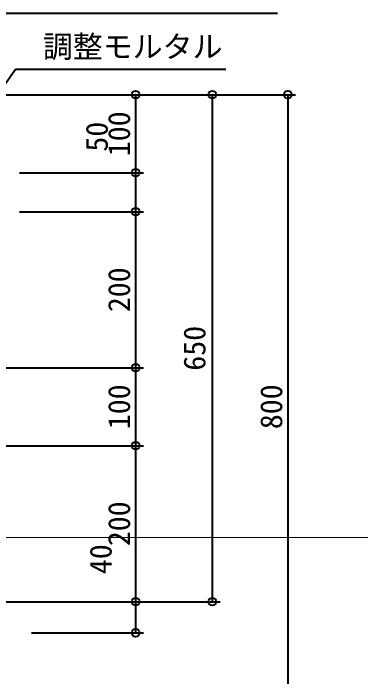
# Model space of a CAD drawing. Units: millimetres at full size, sheet at 1:20. Extents: x -5952 to 5966, y -3160 to 3160.
# Drawn here: x -1611 to -1165, y 1834 to 2684 of the extents above; entities that cross this region are included whole.
import ezdxf
from ezdxf.enums import TextEntityAlignment as Align

# ---------------------------------------------------------------- set-up
doc = ezdxf.new("R2010")
doc.units = ezdxf.units.MM
doc.header["$LTSCALE"] = 20
doc.header["$PDMODE"] = 32
doc.header["$PDSIZE"] = 10
doc.layers.add('0-5_TEMP01', color=3, linetype='Continuous', lineweight=18)
doc.layers.add('0-C_寸法', color=1, linetype='Continuous', lineweight=40)
doc.styles.add('ＭＳ ゴシック', font='')
doc.styles.get('ＭＳ ゴシック').set_extended_font_data('MS Gothic')

msp = doc.modelspace()

# ---------------------------------------------------------------- linework, layer by layer
at = {"layer": '0-5_TEMP01'}
msp.add_line((-3243.76, 2012.18), (-111.07, 2012.18), dxfattribs=at)
at = {"layer": '0-C_寸法'}
for p, q in [((-1643.77, 2684.41), (-1272.06, 2684.41)), ((-1718.88, 2456.81), (-1607.93, 2612.57)), ((-1607.93, 2612.57), (-1338.16, 2612.57)), ((-1674.76, 2579.98), (-1248.79, 2579.98)), ((-1674.76, 2579.98), (-1345.62, 2579.98)), ((-1674.76, 2579.98), (-1443.92, 2579.98)), ((-1453.92, 2579.98), (-1453.92, 2479.98)), ((-1355.62, 2579.98), (-1355.62, 1929.98)), ((-1258.79, 2579.98), (-1258.79, 1779.98)), ((-1602.76, 2479.98), (-1443.92, 2479.98)), ((-1602.76, 2479.98), (-1443.92, 2479.98)), ((-1453.92, 2479.98), (-1453.92, 2429.98)), ((-1602.76, 2429.98), (-1443.92, 2429.98)), ((-1602.76, 2429.98), (-1443.92, 2429.98)), ((-1453.92, 2429.98), (-1453.92, 2229.98)), ((-1663.53, 2229.98), (-1443.92, 2229.98)), ((-1663.51, 2229.98), (-1443.92, 2229.98)), ((-1453.92, 2229.98), (-1453.92, 2129.98)), ((-1663.53, 2129.98), (-1443.92, 2129.98)), ((-1663.53, 2129.98), (-1443.92, 2129.98)), ((-1453.92, 2129.98), (-1453.92, 1929.98)), ((-1643.77, 1929.98), (-1345.62, 1929.98)), ((-1643.77, 1929.98), (-1443.92, 1929.98)), ((-1615, 1929.98), (-1443.92, 1929.98)), ((-1453.92, 1929.98), (-1453.92, 1889.99)), ((-1587.36, 1889.99), (-1443.92, 1889.99))]:
    msp.add_line(p, q, dxfattribs=at)
for p in [(-1453.92, 2579.98), (-1355.62, 2579.98), (-1258.79, 2579.98), (-1453.92, 2479.98), (-1453.92, 2429.98), (-1453.92, 2229.98), (-1453.92, 2129.98), (-1453.92, 1929.98), (-1355.62, 1929.98), (-1453.92, 1889.99)]:
    msp.add_point(p, dxfattribs=at)

# ---------------------------------------------------------------- texts
at = {"layer": '0-C_寸法', "style": 'ＭＳ ゴシック'}
msp.add_text('調整モルタル', height=28.15, dxfattribs=at).set_placement((-1572.93, 2619.13), align=Align.BOTTOM_LEFT)
for s, p in [('100', (-1452.7, 2501.18)), ('50', (-1481.21, 2507.02)), ('200', (-1452.7, 2301.18)), ('650', (-1355.97, 2226.18)), ('100', (-1452.7, 2151.18)), ('800', (-1257.57, 2151.18)), ('200', (-1452.7, 2001.18)), ('40', (-1476.3, 1965.37))]:
    msp.add_text(s, height=28.15, rotation=90, dxfattribs=at).set_placement(p, align=Align.BOTTOM_LEFT)

doc.saveas('drawing.dxf')
